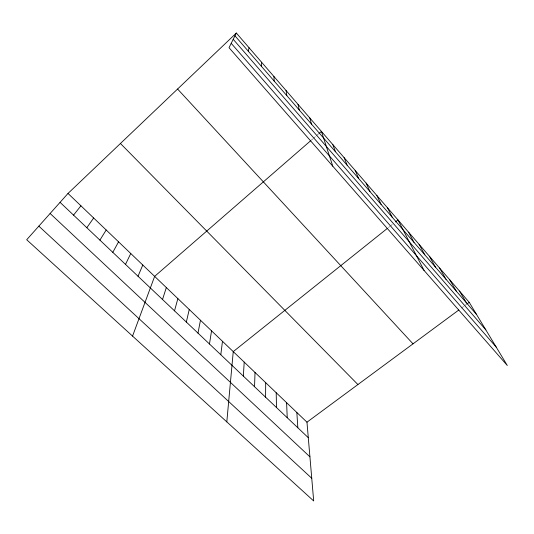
<?xml version="1.0" encoding="UTF-8"?>
<svg xmlns="http://www.w3.org/2000/svg" width="534" height="534" viewBox="0 0 534 534"><rect width="100%" height="100%" fill="white"/><g stroke="black" fill="none" stroke-linecap="round" stroke-linejoin="round"><path stroke-width="0.4" stroke-dasharray="2.67 2" d="M311.536 139.981L312.77 138.913M313.385 138.373L315.854 136.23M316.475 135.689L318.324 134.081M388.458 227.524L389.727 226.509M390.361 226.002L392.263 224.48M461.416 308.085L466.623 304.24"/><path stroke-width="0.8" d="M265.592 397.203L265.685 382.671M254.551 386.729L255.018 372.458M243.35 376.11L244.205 362.105M261.313 66.216L261.6 62.238M226.803 421.88L233.251 351.619L387.19 228.539M220.809 354.743L222.464 341.299M209.475 343.996L211.544 330.84M197.987 333.103L200.47 320.24M186.333 322.055L189.25 309.493M248.243 51.144L249.071 47.753M174.511 310.848L177.869 298.606M162.523 299.481L166.334 287.566M132.559 336.093L154.64 276.372L310.915 140.522M138.019 276.252L142.785 265.018M125.503 264.383L130.763 253.51M236.348 33.041L229.033 47.7L507.3 365.496L469.219 302.311L236.348 33.041L68.012 193.441L26.7 239.739L313.685 500.959L306.97 422.187L68.012 193.441M112.801 252.342L118.568 241.835M99.911 240.12L106.199 229.994M86.828 227.718L93.65 217.985M73.545 215.129L80.928 205.804M318.945 133.547L321.415 131.397L332.782 166.181M395.427 221.944L397.964 219.921L424.056 270.431M306.97 422.187L458.813 310.007M467.27 303.753L469.219 302.311M38.835 226.142L311.749 478.27M50.123 213.487L309.92 456.83M60.068 202.346L308.285 437.68M120.437 143.486L357.913 384.547M177.582 89.031L413.016 343.843M231.209 43.334L496.226 347.127M233.211 39.322L485.84 329.892M234.96 35.818L476.628 314.606M459.474 291.043L466.576 303.005M449.588 279.609L456.37 291.23M439.555 268.015L446.01 279.282M429.383 256.247L435.497 267.16M419.063 244.312L424.83 254.851M408.59 232.203L413.997 242.356M387.504 207.819L392.163 217.164M376.884 195.544L381.169 204.482M366.117 183.089L370.002 191.599M355.183 170.453L358.661 178.516M344.096 157.63L347.153 165.24M332.836 144.614L335.459 151.749M309.813 117.987L311.522 124.142M298.039 104.37L299.274 110.004M286.077 90.54L286.825 95.646M296.851 412.502L297.832 427.761M273.935 76.502L274.169 81.048M286.598 402.689L287.232 417.715M276.212 392.744L276.485 407.529"/></g></svg>
